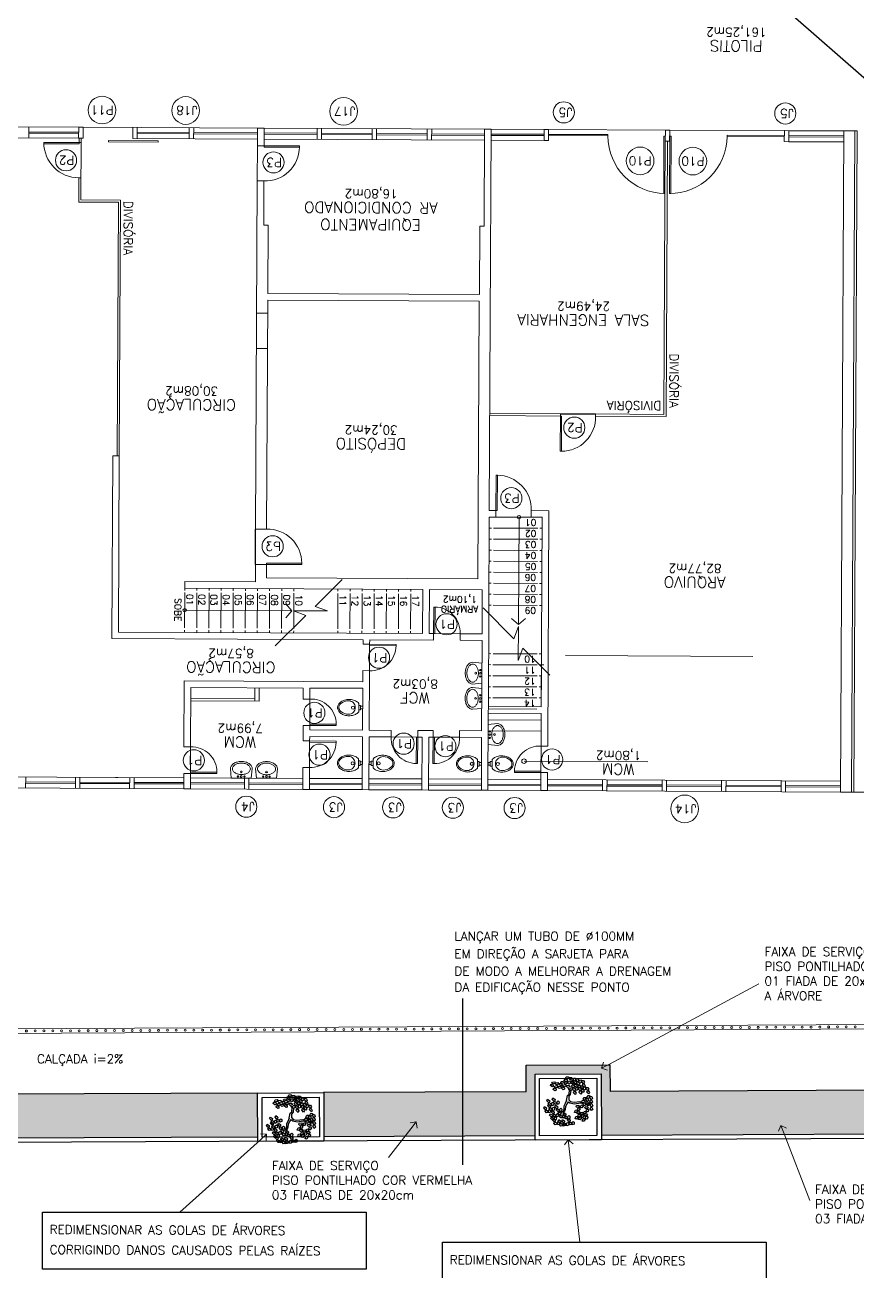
# Model space of a CAD drawing. Extents: x -1057 to 3416, y -340 to 4111.
# Drawn here: x -729.06 to -710.18, y 253.22 to 281.49 of the extents above; entities that cross this region are included whole.
import ezdxf
from ezdxf.enums import TextEntityAlignment as Align

# ---------------------------------------------------------------- set-up
doc = ezdxf.new("R2010")
doc.units = 0
doc.header["$LTSCALE"] = 50
for name, pattern in [('CONTINU', [0]), ('DASHDOT', [1, 0.5, -0.25, 0, -0.25]), ('DGN Style 1', [0.003115, 5.18318e-06, -0.00311]), ('HIDDEN', [9.525, 6.35, -3.175])]:
    doc.linetypes.add(name, pattern=pattern)
doc.layers.add('0.1', color=8, linetype='Continuous', lineweight=13)
doc.layers.add('Margem A3', color=8, linetype='DGN Style 1', lineweight=0)
for name, color, linetype in [('HAC', 1, 'Continuous'), ('medir projeto', 6, 'Continuous'), ('OK', 96, 'Continuous')]:
    doc.layers.add(name, color=color, linetype=linetype)
doc.styles.add('60x100', font='romans.shx', dxfattribs={"height": 0.2})
doc.styles.add('80X50', font='romans.shx')
doc.styles.get("Standard").update_dxf_attribs({"font": 'romans.shx'})
pattern_1 = [(90.064457, (-1173.70869, 88.651384), (-0.0549925784, -6.1866e-05), [0.03175, -0.0635]), (210.064457, (-1173.70869, 88.651384), (0.027549867, -0.047594037), [0.03175, -0.0635]), (150.064457, (-1173.708724, 88.683134), (-0.0274427115, -0.047655903), [0.03175, -0.0635])]

# ---------------------------------------------------------------- blocks, each defined once
blk = doc.blocks.new('P80')
for points in [[(0, 0.86), (0, 0.83), (0.15, 0.83), (0.15, 0.86)], [(0, 0), (0, 0.03), (0.15, 0.03), (0.15, 0)]]:
    blk.add_lwpolyline(points)
blk.add_lwpolyline([(-0.8, 0.06), (0, 0.06), (0, 0.03), (-0.8, 0.03)], close=True)
at = {"color": 8}
blk.add_arc((-0.025, 0.056), 0.775, 88.1408, 179.6698, dxfattribs=at)
blk = doc.blocks.new('P60')
at = {"color": 252}
blk.add_lwpolyline([(-0.6, 0.06), (0, 0.06), (0, 0.03), (-0.6, 0.03)], close=True, dxfattribs=at)
at = {"color": 8}
blk.add_arc((-0.029, 0.06), 0.571, 87.1025, 180, dxfattribs=at)
blk = doc.blocks.new('Cuba-emp')
blk.add_lwpolyline([(0.21, 0.248), (0, 0.227), (0, -0.227), (0.21, -0.248, 0.137816), (0.271, -0.231, 0.107041), (0.329, -0.176, 0.080751), (0.364, -0.099, 0.068643), (0.378, -0.001, 0.068643), (0.364, 0.098, 0.080751), (0.329, 0.174, 0.107041), (0.271, 0.23, 0.115752), (0.21, 0.248)], format="xyb")
blk.add_lwpolyline([(0.21, 0.205, -0.131827), (0.25, 0.194, -0.106633), (0.297, 0.151, -0.083482), (0.328, 0.087, -0.072232), (0.341, 0, -0.072232), (0.328, -0.087, -0.083482), (0.297, -0.151, -0.106633), (0.25, -0.194, -0.131827), (0.21, -0.205, -0.131827), (0.17, -0.194, -0.106633), (0.123, -0.151, -0.083482), (0.092, -0.087, -0.072232), (0.079, 0, -0.072232), (0.092, 0.087, -0.083482), (0.123, 0.151, -0.106633), (0.17, 0.194, -0.131827)], format="xyb", close=True)
for centre, radius in [((0.037, -0.002), 0.0193), ((0.037, -0.002), 0.0193), ((0.036, 0.071), 0.0155), ((0.14, -0.001), 0.0198), ((0.036, -0.076), 0.0155)]:
    blk.add_circle(centre, radius)
blk = doc.blocks.new('Vaso')
for points in [[(0.03, -0.05), (0.03, 0), (-0.03, 0), (-0.03, -0.05)], [(0.05, -0.09), (0.05, -0.05), (-0.05, -0.05), (-0.05, -0.09)]]:
    blk.add_lwpolyline(points)
for points in [[(0.183, -0.31, -0.071776), (0.168, -0.413, -0.083144), (0.129, -0.494, -0.106699), (0.065, -0.552, -0.132564), (-0.002, -0.57, -0.132564), (-0.069, -0.552, -0.106699), (-0.133, -0.494, -0.083144), (-0.172, -0.413, -0.071776), (-0.187, -0.31, -0.071776), (-0.172, -0.207, -0.083144), (-0.133, -0.126, -0.060171), (-0.1, -0.09), (0.096, -0.09, -0.060171), (0.129, -0.126, -0.083144), (0.168, -0.207, -0.071776)], [(-0.088, -0.497, 0.2474), (0, -0.541, 0.2474), (0.088, -0.497, 0.197858), (0.152, -0.318, 0.418329), (0, -0.168, 0.418329), (-0.152, -0.318, 0.197858)]]:
    blk.add_lwpolyline(points, format="xyb", close=True)
blk.add_circle((-0.002, -0.22), 0.0352)
blk = doc.blocks.new('ÁREA')
for p in [(0.00005, 0.00376), (0, 0)]:
    blk.add_attdef('COMPARTIMENTO', text='', height=0.0025).set_placement(p, align=Align.CENTER)
at = {"color": 1}
for p in [(-0.00005, -0.00376), (-0.0001, -0.00752)]:
    blk.add_attdef('ÁREA', text='', height=0.002, dxfattribs=at).set_placement(p, align=Align.CENTER)
blk = doc.blocks.new('P80 - parede 25cm')
for points in [[(-0.03, -0.125), (0, -0.125), (0, 0.125), (-0.03, 0.125)], [(0.83, -0.125), (0.8, -0.125), (0.8, 0.125), (0.83, 0.125)]]:
    blk.add_lwpolyline(points)
blk.add_lwpolyline([(0.77, -0.925), (0.77, -0.125), (0.8, -0.125), (0.8, -0.925)], close=True)
at = {"color": 8}
blk.add_arc((0.774, -0.15), 0.775, 178.1408, 269.6698, dxfattribs=at)
blk = doc.blocks.new('L', base_point=(1.368, 0.591))
at = {"color": 3, "lineweight": -2}
for p, q in [((1.281, 0.65), (1.312, 0.675)), ((1.294, 0.6), (1.281, 0.65)), ((1.322, 0.591), (1.294, 0.6)), ((1.312, 0.675), (1.342, 0.621)), ((1.342, 0.621), (1.322, 0.591)), ((1.275, 0.567), (1.306, 0.592)), ((1.288, 0.517), (1.275, 0.567)), ((1.317, 0.508), (1.288, 0.517)), ((1.306, 0.592), (1.336, 0.538)), ((1.336, 0.538), (1.317, 0.508)), ((1.337, 0.489), (1.356, 0.548)), ((1.376, 0.484), (1.337, 0.489)), ((1.356, 0.548), (1.391, 0.554)), ((1.404, 0.527), (1.376, 0.484)), ((1.391, 0.554), (1.404, 0.527))]:
    blk.add_line(p, q, dxfattribs=at)
blk = doc.blocks.new('Árvore-13')
at = {"color": 3}
for p, q in [((-0.795, 0.302), (-0.961, 0.415)), ((-0.795, 0.406), (-0.953, 0.499)), ((-0.357, 0.349), (-0.795, 0.406)), ((-0.366, 0.227), (-0.795, 0.302)), ((-0.129, 0.105), (-0.366, 0.227)), ((-0.068, 0.19), (-0.357, 0.349)), ((-0.068, -0.036), (-0.129, 0.105)), ((0.029, 0.068), (-0.068, 0.19)), ((0.029, 0.068), (0.318, 0.331)), ((0.116, -0.055), (0.283, 0.133)), ((0.283, 0.133), (0.423, 0.284)), ((0.318, 0.331), (0.405, 0.537)), ((0.405, 0.537), (0.484, 0.659)), ((0.423, 0.284), (0.502, 0.509)), ((0.484, 0.659), (0.572, 0.715)), ((0.502, 0.509), (0.633, 0.668)), ((0.572, 0.715), (0.607, 0.819)), ((0.633, 0.668), (0.782, 0.715)), ((-0.296, -0.392), (-0.418, -0.693)), ((-0.199, -0.449), (-0.313, -0.74)), ((-0.313, -0.74), (-0.243, -0.89)), ((-0.147, -0.299), (-0.296, -0.392)), ((-0.05, -0.383), (-0.199, -0.449)), ((-0.068, -0.036), (-0.147, -0.299)), ((0.116, -0.055), (-0.05, -0.383))]:
    blk.add_line(p, q, dxfattribs=at)
at = {"color": 3, "xscale": 3.048, "yscale": 3.048, "zscale": 3.048}
for p, rotation in [((0.169, 1.448), 190.1248425347958), ((-1.303, 0.884), 347.8021081598379), ((-0.926, 0.959), 295.0165150851705), ((-0.716, 1.448), 295.0165150851705), ((-0.488, 1.26), 295.0165150851705), ((-0.348, 0.687), 295.0165150851705), ((-0.252, 1.138), 295.0165150851705), ((0.353, 0.95), 190.1248425347958), ((0.581, 1.401), 190.1248425347958), ((0.677, 0.781), 190.1248425347958), ((0.852, 1.344), 190.1248425347958), ((1.124, 0.565), 190.1248425347958), ((1.211, 1.147), 190.1248425347958), ((1.317, 0.753), 190.1248425347958), ((-1.443, 0.368), 347.8021081598379), ((-1.128, 0.415), 347.8021081598379), ((-0.848, 0.462), 295.0165150851705), ((0.765, 0.274), 190.1248425347958), ((0.8, -0.299), 190.1248425347958), ((1.203, -0.317), 190.1248425347958), ((1.246, 0.039), 190.1248425347958), ((1.579, 0.114), 190.1248425347958), ((-0.103, -0.899), 66.16076666471405), ((0.502, -1.003), 66.16076666471405), ((-0.453, -1.397), 66.16076666471405), ((-0.015, -1.19), 66.16076666471405), ((0.616, -1.322), 66.16076666471405)]:
    blk.add_blockref('L', p, dxfattribs=dict(at, rotation=rotation))
for p in [(-1.391, -0.308), (-1.233, -0.881), (-1.049, -0.533), (-0.874, -1.134), (-0.848, -0.449), (-0.672, -1.021), (-0.453, -1.04), (-0.445, -0.543)]:
    blk.add_blockref('L', p, dxfattribs=at)
blk = doc.blocks.new('_Open90')
at = {"color": 0, "linetype": 'ByBlock', "lineweight": -2}
for p, q in [((0, 0), (-1, 0)), ((-0.5, 0.5), (0, 0)), ((0, 0), (-0.5, -0.5))]:
    blk.add_line(p, q, dxfattribs=at)

msp = doc.modelspace()

# ---------------------------------------------------------------- hatches: boundary and pattern name
at = {"layer": 'HAC'}
h = msp.add_hatch(dxfattribs=at)
h.set_pattern_fill('HEX', color=256, scale=0.01, angle=90.0645, style=0)
h.set_pattern_definition(pattern_1)
h.paths.add_polyline_path([(-719.135, 257.283), (-722.282, 257.268), (-722.279, 256.268), (-719.134, 256.283)])
h.paths.add_polyline_path([(-717.488, 257.691), (-715.988, 257.698), (-715.983, 256.297), (-706.436, 256.342), (-706.439, 257.342), (-715.787, 257.298), (-715.789, 257.899), (-717.689, 257.89), (-717.687, 257.289), (-719.135, 257.283), (-719.134, 256.283), (-717.483, 256.291)])
h = msp.add_hatch(dxfattribs=at)
h.set_pattern_fill('HEX', color=256, scale=0.01, angle=90.0645, style=0)
h.set_pattern_definition(pattern_1)
h.paths.add_polyline_path([(-730.75, 257.228), (-730.746, 256.228), (-723.779, 256.26), (-723.782, 257.26)])

# ---------------------------------------------------------------- linework, layer by layer
at = {"layer": '0.1', "color": 8}
for p, q in [((-740.032, 279.235), (-727.841, 279.175)), ((-723.782, 279.155), (-727.741, 279.174)), ((-723.632, 279.154), (-718.632, 279.129)), ((-718.482, 279.128), (-717.282, 279.123)), ((-714.532, 279.109), (-717.182, 279.122)), ((-711.832, 279.096), (-714.432, 279.109)), ((-711.732, 279.095), (-710.482, 279.089)), ((-727.842, 278.925), (-740.033, 278.985)), ((-728.97, 279.07), (-727.841, 279.065)), ((-727.841, 279.035), (-728.97, 279.04)), ((-727.782, 278.924), (-727.789, 277.524)), ((-726.512, 279.058), (-725.333, 279.052)), ((-725.333, 279.022), (-726.512, 279.028)), ((-725.233, 279.052), (-723.783, 279.045)), ((-723.783, 279.015), (-725.233, 279.022)), ((-718.634, 278.879), (-723.634, 278.904)), ((-723.633, 279.044), (-722.433, 279.038)), ((-722.433, 279.008), (-723.633, 279.014)), ((-722.333, 279.037), (-721.183, 279.032)), ((-721.183, 279.002), (-722.333, 279.007)), ((-721.083, 279.031), (-719.933, 279.026)), ((-719.933, 278.996), (-721.083, 279.001)), ((-719.833, 279.025), (-718.633, 279.019)), ((-718.633, 278.989), (-719.833, 278.995)), ((-717.284, 278.873), (-718.484, 278.878)), ((-718.483, 279.018), (-717.283, 279.013)), ((-717.283, 278.983), (-718.483, 278.988)), ((-717.183, 279.012), (-715.833, 279.005)), ((-715.833, 278.975), (-717.183, 278.982)), ((-715.833, 278.975), (-715.833, 279.005)), ((-714.533, 278.969), (-714.564, 272.659)), ((-714.484, 278.859), (-714.514, 272.609)), ((-713.133, 278.992), (-711.833, 278.986)), ((-713.133, 278.962), (-713.133, 278.992)), ((-711.833, 278.956), (-713.133, 278.962)), ((-710.484, 278.839), (-711.734, 278.845)), ((-711.733, 278.985), (-710.483, 278.979)), ((-710.483, 278.949), (-711.733, 278.955)), ((-723.784, 278.755), (-723.788, 277.955)), ((-727.836, 278.025), (-727.839, 277.475)), ((-727.786, 278.024), (-727.836, 278.025)), ((-726.941, 277.47), (-727.839, 277.475)), ((-726.89, 277.52), (-727.789, 277.524)), ((-726.969, 271.72), (-726.941, 277.47)), ((-726.919, 271.72), (-726.89, 277.52)), ((-723.553, 274.953), (-723.803, 274.955)), ((-723.807, 274.155), (-723.557, 274.153)), ((-718.514, 272.679), (-716.914, 272.671)), ((-718.514, 272.629), (-716.884, 272.621)), ((-716.114, 272.667), (-714.564, 272.659)), ((-716.114, 272.617), (-716.114, 272.667)), ((-716.114, 272.617), (-714.514, 272.609)), ((-718.371, 270.328), (-717.576, 270.324)), ((-717.851, 270.325), (-717.863, 267.893)), ((-718.527, 270.079), (-718.477, 270.078)), ((-718.427, 270.078), (-717.427, 270.073)), ((-717.377, 270.073), (-717.327, 270.073)), ((-718.528, 269.829), (-718.478, 269.828)), ((-718.428, 269.828), (-717.428, 269.823)), ((-717.378, 269.823), (-717.328, 269.823)), ((-718.529, 269.579), (-718.479, 269.578)), ((-718.429, 269.578), (-717.429, 269.573)), ((-717.379, 269.573), (-717.329, 269.573)), ((-718.531, 269.329), (-718.481, 269.328)), ((-718.431, 269.328), (-717.431, 269.323)), ((-717.381, 269.323), (-717.331, 269.323)), ((-718.532, 269.079), (-718.482, 269.078)), ((-718.432, 269.078), (-717.432, 269.073)), ((-717.382, 269.073), (-717.332, 269.073)), ((-725.434, 268.613), (-725.438, 267.813)), ((-725.434, 268.713), (-725.434, 268.663)), ((-725.159, 268.711), (-725.159, 268.661)), ((-724.884, 268.71), (-724.884, 268.66)), ((-724.609, 268.709), (-724.609, 268.659)), ((-724.334, 268.707), (-724.334, 268.657)), ((-724.059, 268.706), (-724.059, 268.656)), ((-723.784, 268.704), (-723.784, 268.654)), ((-723.509, 268.703), (-723.509, 268.653)), ((-723.234, 268.702), (-723.234, 268.652)), ((-722.959, 268.7), (-722.959, 268.65)), ((-721.959, 268.695), (-721.959, 268.645)), ((-721.684, 268.694), (-721.684, 268.644)), ((-721.409, 268.693), (-721.409, 268.643)), ((-721.134, 268.691), (-721.134, 268.641)), ((-720.859, 268.69), (-720.859, 268.64)), ((-720.584, 268.689), (-720.584, 268.639)), ((-720.309, 268.687), (-720.309, 268.637)), ((-718.533, 268.829), (-718.483, 268.828)), ((-718.433, 268.828), (-717.433, 268.823)), ((-717.383, 268.823), (-717.333, 268.823)), ((-725.159, 268.611), (-725.163, 267.811)), ((-724.884, 268.61), (-724.888, 267.81)), ((-724.609, 268.609), (-724.613, 267.809)), ((-724.334, 268.607), (-724.338, 267.807)), ((-724.059, 268.606), (-724.063, 267.806)), ((-723.784, 268.604), (-723.788, 267.804)), ((-723.509, 268.603), (-723.513, 267.803)), ((-723.234, 268.602), (-723.238, 267.802)), ((-723.008, 268.201), (-723.142, 268.359)), ((-722.959, 268.6), (-722.963, 267.8)), ((-718.534, 268.579), (-718.484, 268.578)), ((-718.434, 268.578), (-717.434, 268.573)), ((-717.384, 268.573), (-717.334, 268.573)), ((-725.436, 268.213), (-723.008, 268.201)), ((-723.008, 268.201), (-723.144, 268.044)), ((-718.536, 268.329), (-718.486, 268.328)), ((-718.436, 268.328), (-717.436, 268.323)), ((-717.386, 268.323), (-717.336, 268.323)), ((-717.863, 267.893), (-718.019, 268.028)), ((-717.863, 267.893), (-717.705, 268.027)), ((-725.438, 267.763), (-725.439, 267.713)), ((-725.163, 267.761), (-725.164, 267.711)), ((-724.888, 267.76), (-724.889, 267.71)), ((-724.613, 267.759), (-724.614, 267.709)), ((-724.338, 267.757), (-724.339, 267.707)), ((-724.063, 267.756), (-724.064, 267.706)), ((-723.788, 267.754), (-723.789, 267.704)), ((-723.513, 267.753), (-723.514, 267.703)), ((-723.238, 267.752), (-723.239, 267.702)), ((-722.963, 267.75), (-722.964, 267.7)), ((-721.964, 267.745), (-721.964, 267.695)), ((-721.689, 267.744), (-721.689, 267.694)), ((-721.414, 267.743), (-721.414, 267.693)), ((-721.139, 267.741), (-721.139, 267.691)), ((-720.864, 267.74), (-720.864, 267.69)), ((-720.589, 267.739), (-720.589, 267.689)), ((-720.314, 267.737), (-720.314, 267.687)), ((-719.189, 267.682), (-719.789, 267.685)), ((-721.24, 267.442), (-721.243, 266.842)), ((-717.631, 267.224), (-717.441, 267.223)), ((-717.391, 267.223), (-717.341, 267.223)), ((-717.392, 266.973), (-717.292, 266.972)), ((-717.347, 266.023), (-717.343, 266.783)), ((-723.846, 266.155), (-723.845, 266.455)), ((-723.746, 266.154), (-723.745, 266.454)), ((-723.846, 266.205), (-725.296, 266.212)), ((-723.746, 266.154), (-725.296, 266.162)), ((-722.596, 266.199), (-722.599, 265.599)), ((-718.547, 266.029), (-718.548, 265.879)), ((-722.601, 265.249), (-722.604, 264.649)), ((-720.75, 265.339), (-720.15, 265.337)), ((-719.8, 265.335), (-719.2, 265.332)), ((-725.302, 265.112), (-725.304, 264.512)), ((-717.354, 264.532), (-717.351, 265.132)), ((-740.105, 264.485), (-727.005, 264.42)), ((-726.955, 264.42), (-725.455, 264.413)), ((-725.305, 264.412), (-722.755, 264.399)), ((-722.605, 264.399), (-721.405, 264.393)), ((-721.255, 264.392), (-720.055, 264.386)), ((-719.905, 264.385), (-718.705, 264.379)), ((-718.555, 264.379), (-717.355, 264.373)), ((-717.205, 264.372), (-710.555, 264.339)), ((-725.456, 264.163), (-740.106, 264.235)), ((-729.043, 264.32), (-727.914, 264.315)), ((-727.914, 264.285), (-729.043, 264.29)), ((-727.814, 264.314), (-726.685, 264.309)), ((-726.685, 264.279), (-727.814, 264.284)), ((-726.585, 264.308), (-725.456, 264.303)), ((-725.456, 264.273), (-726.585, 264.278)), ((-725.306, 264.302), (-724.081, 264.296)), ((-724.081, 264.266), (-725.306, 264.272)), ((-722.756, 264.149), (-725.306, 264.162)), ((-723.981, 264.295), (-722.756, 264.289)), ((-722.756, 264.259), (-723.981, 264.265)), ((-722.606, 264.289), (-721.406, 264.283)), ((-721.406, 264.253), (-722.606, 264.259)), ((-721.406, 264.143), (-722.606, 264.149)), ((-721.256, 264.282), (-720.056, 264.276)), ((-720.056, 264.246), (-721.256, 264.252)), ((-720.056, 264.136), (-721.256, 264.142)), ((-719.906, 264.275), (-718.706, 264.269)), ((-718.706, 264.239), (-719.906, 264.245)), ((-718.706, 264.129), (-719.906, 264.135)), ((-718.556, 264.269), (-717.356, 264.263)), ((-717.356, 264.233), (-718.556, 264.239)), ((-717.356, 264.123), (-718.556, 264.129)), ((-717.206, 264.262), (-715.956, 264.256)), ((-715.956, 264.226), (-717.206, 264.232)), ((-710.556, 264.089), (-717.206, 264.122)), ((-715.856, 264.255), (-714.606, 264.249)), ((-714.606, 264.219), (-715.856, 264.225)), ((-714.506, 264.249), (-713.256, 264.243)), ((-713.256, 264.213), (-714.506, 264.219)), ((-713.156, 264.242), (-711.906, 264.236)), ((-711.906, 264.206), (-713.156, 264.212)), ((-711.806, 264.235), (-710.556, 264.229)), ((-710.556, 264.199), (-711.806, 264.205)), ((-740.234, 258.561), (-694.005, 258.793)), ((-740.134, 258.661), (-694.048, 258.893))]:
    msp.add_line(p, q, dxfattribs=at)
at = {"layer": '0.1', "color": 7}
for p, q in [((-723.784, 278.755), (-723.782, 279.155)), ((-723.632, 279.154), (-723.782, 279.155)), ((-723.634, 278.754), (-723.632, 279.154)), ((-718.643, 276.929), (-718.632, 279.129)), ((-718.482, 279.128), (-718.632, 279.129)), ((-718.525, 270.479), (-718.482, 279.128)), ((-710.556, 264.089), (-710.482, 279.089)), ((-710.232, 279.088), (-710.482, 279.089)), ((-710.306, 264.088), (-710.232, 279.088)), ((-710.256, 264.088), (-710.182, 279.088)), ((-723.634, 278.754), (-723.784, 278.755)), ((-723.827, 270.055), (-723.788, 277.955)), ((-723.638, 277.954), (-723.788, 277.955)), ((-723.643, 276.954), (-723.638, 277.954)), ((-723.643, 276.954), (-723.543, 276.953)), ((-723.551, 275.403), (-723.543, 276.953)), ((-718.751, 275.38), (-718.743, 276.93)), ((-718.743, 276.93), (-718.643, 276.929)), ((-718.751, 275.38), (-723.551, 275.403)), ((-723.577, 270.053), (-723.552, 275.253)), ((-718.752, 275.23), (-723.552, 275.253)), ((-718.783, 268.93), (-718.752, 275.23)), ((-727.089, 267.571), (-727.069, 271.721)), ((-727.069, 271.721), (-726.919, 271.72)), ((-726.939, 267.72), (-726.919, 271.72)), ((-718.547, 266.029), (-718.526, 270.329)), ((-718.526, 270.329), (-718.376, 270.328)), ((-718.525, 270.479), (-718.375, 270.478)), ((-718.375, 270.478), (-718.376, 270.328)), ((-717.575, 270.474), (-717.576, 270.324)), ((-717.576, 270.324), (-717.326, 270.323)), ((-717.575, 270.474), (-717.175, 270.472)), ((-717.347, 266.023), (-717.326, 270.323)), ((-717.201, 265.131), (-717.175, 270.472)), ((-723.827, 270.055), (-723.577, 270.053)), ((-723.833, 268.855), (-723.831, 269.255)), ((-723.581, 269.253), (-723.831, 269.255)), ((-723.583, 268.953), (-723.581, 269.253)), ((-723.583, 268.953), (-718.783, 268.93)), ((-725.434, 268.713), (-725.433, 268.863)), ((-725.434, 268.713), (-720.034, 268.686)), ((-725.433, 268.863), (-723.833, 268.855)), ((-720.039, 267.686), (-720.034, 268.686)), ((-719.889, 267.685), (-719.884, 268.685)), ((-719.884, 268.685), (-718.684, 268.679)), ((-718.689, 267.679), (-718.684, 268.679)), ((-727.089, 267.571), (-721.389, 267.543)), ((-726.939, 267.72), (-720.039, 267.686)), ((-721.39, 267.443), (-721.389, 267.543)), ((-721.24, 267.442), (-721.239, 267.542)), ((-721.239, 267.542), (-719.79, 267.535)), ((-719.889, 267.685), (-719.789, 267.685)), ((-719.789, 267.685), (-719.79, 267.535)), ((-719.19, 267.532), (-719.189, 267.682)), ((-719.19, 267.532), (-718.69, 267.529)), ((-719.189, 267.682), (-718.689, 267.679)), ((-718.7, 265.479), (-718.69, 267.529)), ((-721.39, 267.443), (-721.24, 267.442)), ((-721.394, 266.593), (-721.393, 266.843)), ((-721.243, 266.842), (-721.393, 266.843)), ((-721.25, 265.492), (-721.243, 266.842)), ((-725.452, 265.113), (-725.444, 266.613)), ((-725.444, 266.613), (-721.394, 266.593)), ((-725.302, 265.112), (-725.295, 266.462)), ((-725.295, 266.462), (-722.745, 266.449)), ((-722.746, 266.199), (-722.745, 266.449)), ((-722.596, 266.199), (-722.595, 266.449)), ((-722.595, 266.449), (-721.395, 266.443)), ((-721.4, 265.493), (-721.395, 266.443)), ((-722.746, 266.199), (-722.596, 266.199)), ((-718.556, 264.129), (-718.548, 265.879)), ((-718.548, 265.879), (-717.348, 265.873)), ((-718.547, 266.029), (-717.347, 266.023)), ((-717.351, 265.132), (-717.348, 265.873)), ((-722.751, 265.249), (-722.749, 265.599)), ((-722.599, 265.599), (-722.749, 265.599)), ((-722.6, 265.499), (-722.599, 265.599)), ((-722.601, 265.249), (-722.751, 265.249)), ((-722.601, 265.249), (-722.6, 265.349)), ((-722.6, 265.499), (-721.4, 265.493)), ((-722.6, 265.349), (-721.4, 265.343)), ((-721.406, 264.143), (-721.4, 265.343)), ((-721.256, 264.142), (-721.25, 265.342)), ((-721.25, 265.492), (-720.75, 265.489)), ((-721.25, 265.342), (-720.75, 265.339)), ((-720.75, 265.489), (-720.75, 265.339)), ((-720.15, 265.337), (-720.15, 265.487)), ((-720.15, 265.487), (-719.8, 265.485)), ((-720.15, 265.337), (-720.05, 265.336)), ((-720.056, 264.136), (-720.05, 265.336)), ((-719.906, 264.135), (-719.9, 265.335)), ((-719.9, 265.335), (-719.8, 265.335)), ((-719.8, 265.335), (-719.8, 265.485)), ((-719.2, 265.482), (-719.2, 265.332)), ((-719.2, 265.482), (-718.7, 265.479)), ((-719.2, 265.332), (-718.7, 265.329)), ((-718.706, 264.129), (-718.7, 265.329)), ((-725.452, 265.113), (-725.302, 265.112)), ((-717.201, 265.131), (-717.351, 265.132)), ((-725.456, 264.163), (-725.454, 264.513)), ((-725.304, 264.512), (-725.454, 264.513)), ((-725.306, 264.162), (-725.304, 264.512)), ((-722.756, 264.149), (-722.754, 264.649)), ((-722.754, 264.649), (-722.604, 264.649)), ((-722.606, 264.149), (-722.604, 264.649)), ((-717.356, 264.123), (-717.354, 264.532)), ((-717.204, 264.531), (-717.354, 264.532)), ((-717.206, 264.122), (-717.204, 264.531)), ((-725.456, 264.163), (-725.306, 264.162)), ((-722.756, 264.149), (-722.606, 264.149)), ((-721.406, 264.143), (-721.256, 264.142)), ((-720.056, 264.136), (-719.906, 264.135)), ((-718.706, 264.129), (-718.556, 264.129)), ((-717.356, 264.123), (-717.206, 264.122)), ((-710.556, 264.089), (-710.306, 264.088)), ((-710.256, 264.088), (-710.006, 264.086))]:
    msp.add_line(p, q, dxfattribs=at)
at = {"layer": '0.1', "color": 8, "linetype": 'CONTINU'}
for p, q in [((-710.232, 279.088), (-710.182, 279.088)), ((-712.547, 267.163), (-716.799, 267.184)), ((-714.927, 264.775), (-717.738, 264.789)), ((-710.306, 264.088), (-710.256, 264.088))]:
    msp.add_line(p, q, dxfattribs=at)
at = {"layer": '0.1', "color": 8, "linetype": 'CONTINU', "lineweight": -2}
for p, q in [((-716.914, 272.671), (-716.114, 272.667)), ((-723.831, 269.255), (-723.827, 270.055))]:
    msp.add_line(p, q, dxfattribs=at)
at = {"layer": '0.1', "color": 8, "linetype": 'DASHDOT', "ltscale": 0.2}
for p, q in [((-721.959, 268.595), (-721.963, 267.795)), ((-721.684, 268.594), (-721.688, 267.794)), ((-721.409, 268.593), (-721.413, 267.793)), ((-721.134, 268.591), (-721.138, 267.791)), ((-720.859, 268.59), (-720.863, 267.79)), ((-720.584, 268.589), (-720.588, 267.789)), ((-720.309, 268.587), (-720.313, 267.787)), ((-718.541, 267.229), (-718.491, 267.228)), ((-718.441, 267.228), (-717.631, 267.224)), ((-718.542, 266.979), (-718.492, 266.978)), ((-718.442, 266.978), (-717.442, 266.973)), ((-718.543, 266.729), (-718.493, 266.728)), ((-718.443, 266.728), (-717.443, 266.723)), ((-717.393, 266.723), (-717.343, 266.723)), ((-718.545, 266.479), (-718.495, 266.478)), ((-718.445, 266.478), (-717.445, 266.473)), ((-717.395, 266.473), (-717.345, 266.473)), ((-718.546, 266.229), (-718.496, 266.228)), ((-718.446, 266.228), (-717.446, 266.223)), ((-717.396, 266.223), (-717.346, 266.223)), ((-718.547, 265.979), (-717.447, 265.973)), ((-718.548, 265.729), (-717.348, 265.723)), ((-718.55, 265.479), (-717.35, 265.473))]:
    msp.add_line(p, q, dxfattribs=at)
at = {"layer": '0.1', "color": 8, "linetype": 'HIDDEN', "ltscale": 0.02}
msp.add_line((-726.955, 264.42), (-727.005, 264.42), dxfattribs=at)
at = {"layer": '0.1', "color": 8}
for points in [[(-728.97, 279.18), (-728.971, 278.93)], [(-723.784, 278.905), (-726.613, 278.919), (-726.611, 279.169)], [(-726.511, 279.168), (-726.513, 278.918)], [(-725.333, 278.912), (-725.332, 279.162)], [(-725.232, 279.162), (-725.233, 278.912)], [(-722.434, 278.898), (-722.432, 279.148)], [(-722.332, 279.147), (-722.334, 278.897)], [(-721.184, 278.892), (-721.182, 279.142)], [(-721.082, 279.141), (-721.084, 278.891)], [(-719.934, 278.886), (-719.932, 279.136)], [(-719.832, 279.135), (-719.834, 278.885)], [(-727.782, 278.824), (-728.632, 278.829), (-728.632, 278.799), (-727.832, 278.795), (-727.832, 278.925)], [(-714.539, 277.669), (-714.569, 277.669), (-714.563, 278.969), (-714.533, 278.969)], [(-716.914, 272.671), (-716.918, 271.821), (-716.888, 271.821), (-716.884, 272.621)], [(-721.862, 268.911), (-722.478, 268.301), (-722.195, 268.197), (-722.967, 268.2), (-722.685, 268.096), (-723.385, 267.403)], [(-717.152, 266.741), (-717.762, 267.357), (-717.867, 267.075), (-717.863, 267.847), (-717.968, 267.565), (-718.661, 268.265)], [(-729.042, 264.43), (-729.044, 264.18)], [(-727.915, 264.175), (-727.913, 264.425)], [(-727.813, 264.424), (-727.815, 264.174)], [(-726.685, 264.169), (-726.684, 264.419)], [(-726.584, 264.418), (-726.585, 264.168)], [(-724.081, 264.156), (-724.08, 264.406)], [(-723.98, 264.405), (-723.981, 264.155)], [(-715.956, 264.116), (-715.955, 264.366)], [(-715.855, 264.365), (-715.856, 264.115)], [(-714.606, 264.109), (-714.605, 264.359)], [(-714.505, 264.359), (-714.506, 264.109)], [(-713.256, 264.103), (-713.255, 264.353)], [(-713.155, 264.352), (-713.156, 264.102)], [(-711.906, 264.096), (-711.905, 264.346)], [(-711.805, 264.345), (-711.806, 264.095)]]:
    msp.add_lwpolyline(points, dxfattribs=at)
at = {"layer": '0.1', "color": 7}
for points in [[(-727.742, 278.924), (-727.842, 278.925), (-727.841, 279.175), (-727.741, 279.174)], [(-717.184, 278.872), (-717.284, 278.873), (-717.282, 279.123), (-717.182, 279.122)], [(-714.434, 278.859), (-714.534, 278.859), (-714.532, 279.109), (-714.432, 279.109)], [(-711.734, 278.845), (-711.834, 278.846), (-711.832, 279.096), (-711.732, 279.095)]]:
    msp.add_lwpolyline(points, close=True, dxfattribs=at)
at = {"layer": '0.1', "color": 8}
for points in [[(-726.037, 278.836), (-726.037, 278.866), (-727.165, 278.872), (-727.165, 278.842)], [(-714.433, 278.969), (-714.403, 278.968), (-714.409, 277.668), (-714.439, 277.669)], [(-718.341, 271.278), (-718.345, 270.478), (-718.375, 270.478), (-718.371, 271.278)]]:
    msp.add_lwpolyline(points, close=True, dxfattribs=at)
at = {"layer": '0.1', "color": 7}
for points in [[(-715.802, 257.916), (-712.412, 259.74)], [(-723.726, 256.191), (-725.544, 254.559)], [(-720.305, 256.446), (-720.809, 255.794)], [(-711.837, 256.333), (-711.256, 254.824)], [(-716.71, 255.995), (-716.469, 253.872)]]:
    msp.add_lwpolyline(points, dxfattribs=at)
at = {"layer": '0.1', "color": 8}
for centre, radius in [((-727.31, 279.562), 0.314), ((-725.412, 279.553), 0.314), ((-721.831, 279.535), 0.314), ((-716.836, 279.51), 0.24), ((-711.811, 279.486), 0.24), ((-728.127, 278.424), 0.24), ((-723.421, 278.375), 0.24), ((-715.104, 278.41), 0.314), ((-713.908, 278.404), 0.314), ((-716.598, 272.357), 0.24), ((-718.026, 270.757), 0.24), ((-717.851, 270.325), 0.0387), ((-723.44, 269.665), 0.24), ((-725.436, 268.213), 0.0387), ((-719.495, 267.895), 0.24), ((-721.027, 267.137), 0.24), ((-722.493, 265.885), 0.24), ((-720.47, 265.187), 0.24), ((-719.521, 265.13), 0.24), ((-725.228, 264.808), 0.24), ((-722.378, 264.937), 0.24), ((-717.101, 264.826), 0.24), ((-724.039, 263.756), 0.24), ((-722.049, 263.746), 0.24), ((-720.708, 263.74), 0.24), ((-719.352, 263.733), 0.24), ((-717.952, 263.726), 0.24), ((-714.094, 263.707), 0.314), ((-723.828, 258.693), 0.0225), ((-723.628, 258.694), 0.0225), ((-723.428, 258.695), 0.0225), ((-723.228, 258.696), 0.0225), ((-723.028, 258.697), 0.0225), ((-722.828, 258.698), 0.0225), ((-722.628, 258.699), 0.0225), ((-722.428, 258.7), 0.0225), ((-722.228, 258.701), 0.0225), ((-722.028, 258.702), 0.0225), ((-721.828, 258.703), 0.0225), ((-721.628, 258.704), 0.0225), ((-721.428, 258.705), 0.0225), ((-721.228, 258.706), 0.0225), ((-721.028, 258.707), 0.0225), ((-720.828, 258.708), 0.0225), ((-720.628, 258.709), 0.0225), ((-720.428, 258.71), 0.0225), ((-720.228, 258.711), 0.0225), ((-720.028, 258.712), 0.0225), ((-719.828, 258.713), 0.0225), ((-719.628, 258.714), 0.0225), ((-719.428, 258.715), 0.0225), ((-719.228, 258.716), 0.0225), ((-719.028, 258.717), 0.0225), ((-718.828, 258.718), 0.0225), ((-718.628, 258.719), 0.0225), ((-718.428, 258.72), 0.0225), ((-718.228, 258.721), 0.0225), ((-718.028, 258.722), 0.0225), ((-717.828, 258.723), 0.0225), ((-717.628, 258.724), 0.0225), ((-717.428, 258.725), 0.0225), ((-717.228, 258.726), 0.0225), ((-717.028, 258.727), 0.0225), ((-716.828, 258.728), 0.0225), ((-716.628, 258.729), 0.0225), ((-716.428, 258.73), 0.0225), ((-716.228, 258.731), 0.0225), ((-716.028, 258.732), 0.0225), ((-715.828, 258.733), 0.0225), ((-715.628, 258.734), 0.0225), ((-715.428, 258.735), 0.0225), ((-715.228, 258.736), 0.0225), ((-715.028, 258.737), 0.0225), ((-714.828, 258.738), 0.0225), ((-714.628, 258.739), 0.0225), ((-714.428, 258.74), 0.0225), ((-714.228, 258.741), 0.0225), ((-714.028, 258.742), 0.0225), ((-713.828, 258.743), 0.0225), ((-713.627, 258.744), 0.0225), ((-713.427, 258.745), 0.0225), ((-713.227, 258.746), 0.0225), ((-713.027, 258.747), 0.0225), ((-712.827, 258.748), 0.0225), ((-712.627, 258.749), 0.0225), ((-712.427, 258.75), 0.0225), ((-712.227, 258.751), 0.0225), ((-712.027, 258.752), 0.0225), ((-711.827, 258.753), 0.0225), ((-711.627, 258.754), 0.0225), ((-711.427, 258.755), 0.0225), ((-711.227, 258.756), 0.0225), ((-711.027, 258.757), 0.0225), ((-710.827, 258.758), 0.0225), ((-710.627, 258.759), 0.0225), ((-710.427, 258.76), 0.0225), ((-710.227, 258.761), 0.0225), ((-729.028, 258.667), 0.0225), ((-728.828, 258.668), 0.0225), ((-728.628, 258.669), 0.0225), ((-728.428, 258.67), 0.0225), ((-728.228, 258.671), 0.0225), ((-728.028, 258.672), 0.0225), ((-727.828, 258.673), 0.0225), ((-727.628, 258.674), 0.0225), ((-727.428, 258.675), 0.0225), ((-727.228, 258.676), 0.0225), ((-727.028, 258.677), 0.0225), ((-726.828, 258.678), 0.0225), ((-726.628, 258.679), 0.0225), ((-726.428, 258.68), 0.0225), ((-726.228, 258.681), 0.0225), ((-726.028, 258.682), 0.0225), ((-725.828, 258.683), 0.0225), ((-725.628, 258.684), 0.0225), ((-725.428, 258.685), 0.0225), ((-725.228, 258.686), 0.0225), ((-725.028, 258.687), 0.0225), ((-724.828, 258.688), 0.0225), ((-724.628, 258.689), 0.0225), ((-724.428, 258.69), 0.0225), ((-724.228, 258.691), 0.0225), ((-724.028, 258.692), 0.0225)]:
    msp.add_circle(centre, radius, dxfattribs=at)
at = {"layer": '0.1', "color": 8, "linetype": 'CONTINU'}
msp.add_circle((-717.738, 264.789), 0.0498, dxfattribs=at)
at = {"layer": '0.1', "color": 8}
for centre, radius, start, end in [((-727.832, 278.825), 0.8, 179.7175, 269.7175), ((-714.533, 278.969), 1.3, 179.7175, 269.7175), ((-714.433, 278.969), 1.3, 269.7175, 359.7175), ((-716.889, 272.595), 0.775, 270.0477, 1.5767), ((-718.349, 270.503), 0.775, 357.8583, 89.3873)]:
    msp.add_arc(centre, radius, start, end, dxfattribs=at)
at = {"layer": 'Margem A3', "color": 7, "linetype": 'CONTINU', "lineweight": -2}
for p, q in [((-706.44, 257.342), (-715.787, 257.298)), ((-723.783, 257.26), (-730.751, 257.228)), ((-717.687, 257.289), (-722.284, 257.268)), ((-717.487, 257.29), (-717.487, 257.29)), ((-715.987, 257.297), (-715.988, 257.297)), ((-693.987, 256.3), (-737.946, 256.095)), ((-723.778, 256.26), (-730.746, 256.228)), ((-723.779, 256.26), (-730.746, 256.228)), ((-717.483, 256.291), (-722.279, 256.268)), ((-717.482, 256.29), (-722.279, 256.268)), ((-706.435, 256.342), (-715.983, 256.297)), ((-706.436, 256.342), (-715.983, 256.297))]:
    msp.add_line(p, q, dxfattribs=at)
for points in [[(-717.687, 257.289), (-717.689, 257.89), (-715.789, 257.899), (-715.787, 257.298)], [(-717.483, 256.191), (-717.488, 257.691), (-715.988, 257.698), (-715.983, 256.197), (-717.483, 256.191)], [(-717.383, 256.291), (-717.388, 257.591), (-716.088, 257.597), (-716.083, 256.297), (-717.383, 256.291)], [(-723.778, 256.16), (-723.782, 257.26), (-722.282, 257.268), (-722.279, 256.168), (-723.778, 256.16)], [(-723.679, 256.261), (-723.682, 257.161), (-722.382, 257.168), (-722.379, 256.268), (-723.679, 256.261)]]:
    msp.add_lwpolyline(points, dxfattribs=at)
at = {"layer": 'medir projeto', "color": 5, "linetype": 'CONTINU', "lineweight": -2}
msp.add_line((-643.155, 221.816), (-831.652, 386.646), dxfattribs=at)
at = {"layer": 'medir projeto', "color": 3, "linetype": 'CONTINU', "lineweight": -2}
msp.add_line((-719.137, 259.403), (-719.134, 255.627), dxfattribs=at)
at = {"layer": 'medir projeto', "color": 7, "linetype": 'CONTINU', "lineweight": -2}
for points in [[(-728.663, 254.559), (-721.321, 254.559), (-721.321, 253.266), (-728.663, 253.266)], [(-719.588, 253.872), (-712.246, 253.872), (-712.246, 252.579), (-719.588, 252.579)]]:
    msp.add_lwpolyline(points, close=True, dxfattribs=at)

# ---------------------------------------------------------------- block references
at = {"layer": '0.1', "color": 8}
ref = msp.add_blockref('ÁREA', (-712.926, 281.143), dxfattribs=dict(at, xscale=133.3333333333334, yscale=133.3333333333334, zscale=133.3333333333334, rotation=179.7174815060635))
ref.add_attrib('COMPARTIMENTO', 'PILOTIS', dxfattribs={"layer": '0', "color": 3, "height": 0.25, "rotation": 179.7175}).set_placement((-712.926, 281.143), align=Align.CENTER)
ref.add_attrib('ÁREA', '161,25m2', dxfattribs={"layer": '0', "color": 1, "height": 0.2, "rotation": 179.7175}).set_placement((-712.918, 281.431), align=Align.CENTER)
for name, p, rotation in [('P80', (-723.634, 278.784), 179.7174815060635), ('P60', (-719.819, 267.685), 269.7174815060636), ('P60', (-721.24, 267.472), 179.7174815060635), ('Cuba-emp', (-718.55, 265.394), 359.7174815060635), ('P60', (-722.601, 265.279), 179.7174815060635), ('P60', (-720.12, 265.336), 89.71748150606336), ('P60', (-717.354, 264.502), 359.7174815060635), ('Vaso', (-721.253, 264.742), 89.71748150606336), ('Vaso', (-718.553, 264.729), 89.71748150606336)]:
    msp.add_blockref(name, p, dxfattribs=dict(at, rotation=rotation))
ref = msp.add_blockref('ÁREA', (-721.211, 277.475), dxfattribs=dict(at, xscale=133.3333333333334, yscale=133.3333333333334, zscale=133.3333333333334, rotation=179.7174815060635))
ref.add_attrib('COMPARTIMENTO', 'AR CONDICIONADO', dxfattribs={"layer": '0', "color": 3, "height": 0.25, "rotation": 179.7175}).set_placement((-721.211, 277.475), align=Align.CENTER)
ref.add_attrib('ÁREA', '16,80m2', dxfattribs={"layer": '0', "color": 1, "height": 0.2, "rotation": 179.7175}).set_placement((-721.203, 277.763), align=Align.CENTER)
ref.add_attrib('COMPARTIMENTO', 'EQUIPAMENTO', dxfattribs={"layer": '0', "color": 3, "height": 0.25, "rotation": 179.7175}).set_placement((-721.22, 277.087), align=Align.CENTER)
ref = msp.add_blockref('ÁREA', (-716.393, 274.923), dxfattribs=dict(at, xscale=133.3333333333334, yscale=133.3333333333334, zscale=133.3333333333334, rotation=179.7174815060635))
ref.add_attrib('COMPARTIMENTO', 'SALA ENGENHARIA', dxfattribs={"layer": '0', "color": 3, "height": 0.25, "rotation": 179.7175}).set_placement((-716.393, 274.923), align=Align.CENTER)
ref.add_attrib('ÁREA', '24,49m2', dxfattribs={"layer": '0', "color": 1, "height": 0.2, "rotation": 179.7175}).set_placement((-716.385, 275.211), align=Align.CENTER)
ref = msp.add_blockref('ÁREA', (-725.285, 273.001), dxfattribs=dict(at, xscale=133.3333333333334, yscale=133.3333333333334, zscale=133.3333333333334, rotation=179.7174815060635))
ref.add_attrib('COMPARTIMENTO', 'CIRCULAÇÃO', dxfattribs={"layer": '0', "color": 3, "height": 0.25, "rotation": 179.7175}).set_placement((-725.285, 273.001), align=Align.CENTER)
ref.add_attrib('ÁREA', '30,08m2', dxfattribs={"layer": '0', "color": 1, "height": 0.2, "rotation": 179.7175}).set_placement((-725.277, 273.289), align=Align.CENTER)
ref = msp.add_blockref('ÁREA', (-721.212, 272.117), dxfattribs=dict(at, xscale=133.3333333333334, yscale=133.3333333333334, zscale=133.3333333333334, rotation=179.7174815060635))
ref.add_attrib('COMPARTIMENTO', 'DEPÓSITO', dxfattribs={"layer": '0', "color": 3, "height": 0.25, "rotation": 179.7175}).set_placement((-721.212, 272.117), align=Align.CENTER)
ref.add_attrib('ÁREA', '30,24m2', dxfattribs={"layer": '0', "color": 1, "height": 0.2, "rotation": 179.7175}).set_placement((-721.204, 272.405), align=Align.CENTER)
at = {"layer": '0.1', "color": 8, "xscale": -1}
for name, p, rotation in [('P80 - parede 25cm', (-723.702, 270.054), 89.7174815060634), ('Cuba-emp', (-718.693, 266.786), 359.7174815060636), ('Cuba-emp', (-718.696, 266.215), 359.7174815060636), ('P60', (-722.599, 265.569), 359.7174815060636), ('Vaso', (-721.397, 266.005), 269.7174815060636), ('P60', (-719.83, 265.335), 269.7174815060636), ('P60', (-725.305, 264.482), 359.7174815060636), ('Cuba-emp', (-724.151, 264.406), 269.7174815060636), ('Cuba-emp', (-723.58, 264.403), 269.7174815060636), ('Vaso', (-721.403, 264.743), 269.7174815060636), ('Vaso', (-718.703, 264.729), 269.7174815060636)]:
    msp.add_blockref(name, p, dxfattribs=dict(at, rotation=rotation))
at = {"layer": '0.1', "color": 8}
ref = msp.add_blockref('ÁREA', (-713.866, 268.975), dxfattribs=dict(at, xscale=133.3333333333334, yscale=133.3333333333334, zscale=133.3333333333334, rotation=179.7174815060635))
ref.add_attrib('COMPARTIMENTO', 'ARQUIVO', dxfattribs={"layer": '0', "color": 3, "height": 0.25, "rotation": 179.7175}).set_placement((-713.866, 268.975), align=Align.CENTER)
ref.add_attrib('ÁREA', '82,77m2', dxfattribs={"layer": '0', "color": 1, "height": 0.2, "rotation": 179.7175}).set_placement((-713.858, 269.263), align=Align.CENTER)
ref = msp.add_blockref('ÁREA', (-719.2, 268.248), dxfattribs=dict(at, xscale=133.3333333333334, yscale=133.3333333333334, zscale=133.3333333333334, rotation=179.7174815060635))
ref.add_attrib('COMPARTIMENTO', 'ARMÁRIO', dxfattribs={"layer": '0', "color": 1, "height": 0.15, "rotation": 179.7175}).set_placement((-719.2, 268.313), align=Align.CENTER)
ref.add_attrib('ÁREA', '1,10m2', dxfattribs={"layer": '0', "color": 1, "height": 0.15, "rotation": 179.7175}).set_placement((-719.192, 268.536), align=Align.CENTER)
ref = msp.add_blockref('ÁREA', (-724.389, 267.048), dxfattribs=dict(at, xscale=133.3333333333334, yscale=133.3333333333334, zscale=133.3333333333334, rotation=179.7174815060635))
ref.add_attrib('COMPARTIMENTO', 'CIRCULAÇÃO', dxfattribs={"layer": '0', "color": 3, "height": 0.25, "rotation": 179.7175}).set_placement((-724.389, 267.048), align=Align.CENTER)
ref.add_attrib('ÁREA', '8,57m2', dxfattribs={"layer": '0', "color": 1, "height": 0.2, "rotation": 179.7175}).set_placement((-724.381, 267.336), align=Align.CENTER)
ref = msp.add_blockref('ÁREA', (-720.213, 266.352), dxfattribs=dict(at, xscale=133.3333333333334, yscale=133.3333333333334, zscale=133.3333333333334, rotation=179.7174815060635))
ref.add_attrib('COMPARTIMENTO', 'WCF', dxfattribs={"layer": '0', "color": 3, "height": 0.25, "rotation": 179.7175}).set_placement((-720.213, 266.352), align=Align.CENTER)
ref.add_attrib('ÁREA', '8,03m2', dxfattribs={"layer": '0', "color": 1, "height": 0.2, "rotation": 179.7175}).set_placement((-720.205, 266.64), align=Align.CENTER)
at = {"layer": '0.1', "color": 8, "linetype": 'CONTINU'}
ref = msp.add_blockref('ÁREA', (-724.182, 265.347), dxfattribs=dict(at, xscale=133.3333333333334, yscale=133.3333333333334, zscale=133.3333333333334, rotation=179.7174815060635))
ref.add_attrib('COMPARTIMENTO', 'WCM', dxfattribs={"layer": '0', "color": 3, "height": 0.25, "rotation": 179.7175}).set_placement((-724.182, 265.347), align=Align.CENTER)
ref.add_attrib('ÁREA', '7,99m2', dxfattribs={"layer": '0', "color": 1, "height": 0.2, "rotation": 179.7175}).set_placement((-724.174, 265.635), align=Align.CENTER)
at = {"layer": '0.1', "color": 8}
ref = msp.add_blockref('ÁREA', (-715.6, 264.732), dxfattribs=dict(at, xscale=133.3333333333334, yscale=133.3333333333334, zscale=133.3333333333334, rotation=179.7174815060635))
ref.add_attrib('COMPARTIMENTO', 'WCM', dxfattribs={"layer": '0', "color": 3, "height": 0.25, "rotation": 179.7175}).set_placement((-715.6, 264.732), align=Align.CENTER)
ref.add_attrib('ÁREA', '1,80m2', dxfattribs={"layer": '0', "color": 1, "height": 0.2, "rotation": 179.7175}).set_placement((-715.592, 265.02), align=Align.CENTER)
at = {"layer": '0.1', "color": 7, "xscale": 0.2, "yscale": 0.2, "zscale": 0.2}
for p, rotation in [((-715.978, 257.821), 208.2794704126825), ((-720.183, 256.604), 52.29709085773717), ((-711.909, 256.52), 111.0519024001029), ((-723.578, 256.325), 41.91600101248559), ((-716.733, 256.194), 96.48461074435117)]:
    msp.add_blockref('_Open90', p, dxfattribs=dict(at, rotation=rotation))
at = {"layer": 'OK', "color": 3, "linetype": 'HIDDEN', "xscale": 0.3107660917594164, "yscale": 0.3107660917594164, "zscale": 0.3107660917594164, "rotation": 196.6362105508731}
for p in [(-716.733, 257.084), (-723.023, 256.681)]:
    msp.add_blockref('Árvore-13', p, dxfattribs=at)

# ---------------------------------------------------------------- texts
at = {"layer": '0.1', "color": 7}
for s, rotation, p in [('P11', 179.7175, (-727.044, 279.662)), ('J18', 179.7175, (-725.147, 279.653)), ('J17', 179.7175, (-721.566, 279.635)), ('J5', 179.7175, (-716.645, 279.611)), ('J5', 179.7175, (-711.62, 279.586)), ('P2', 179.7175, (-727.936, 278.525)), ('P10', 179.7175, (-714.839, 278.51)), ('P3', 179.7175, (-723.229, 278.475)), ('P10', 179.7175, (-713.643, 278.504)), ('DIVISÓRIA', 269.7175, (-726.815, 277.504)), ('DIVISÓRIA', 269.7175, (-714.432, 274.04)), ('DIVISÓRIA', 179.7175, (-714.625, 272.956)), ('P2', 179.7175, (-716.407, 272.457)), ('P3', 179.7175, (-717.835, 270.857)), ('P1', 179.7175, (-719.304, 267.996)), ('P1', 179.7175, (-720.836, 267.238)), ('P1', 179.7175, (-722.302, 265.985)), ('P1', 179.7175, (-720.278, 265.287)), ('P1', 179.7175, (-719.33, 265.231)), ('P1', 179.7175, (-722.187, 265.037)), ('P1', 179.7175, (-725.037, 264.908)), ('P1', 179.7175, (-716.91, 264.926)), ('J4', 179.7175, (-723.848, 263.857)), ('J3', 179.7175, (-721.857, 263.847)), ('J3', 179.7175, (-720.517, 263.84)), ('J3', 179.7175, (-719.161, 263.834)), ('J3', 179.7175, (-717.761, 263.827)), ('J14', 179.7175, (-713.828, 263.807))]:
    msp.add_text(s, height=0.2, rotation=rotation, dxfattribs=at).set_placement(p)
for s, height, rotation, style, p in [('02', 0.15, 179.7175, '80X50', (-717.458, 270.031)), ('01', 0.15, 179.7175, '80X50', (-717.456, 270.281)), ('03', 0.15, 179.7175, '80X50', (-717.459, 269.781)), ('04', 0.15, 179.7175, '80X50', (-717.46, 269.531)), ('05', 0.15, 179.7175, '80X50', (-717.461, 269.281)), ('06', 0.15, 179.7175, '80X50', (-717.463, 269.031)), ('07', 0.15, 179.7175, '80X50', (-717.464, 268.781)), ('SOBE', 0.15, 269.7175, '80X50', (-725.662, 268.488)), ('01', 0.15, 269.7175, '80X50', (-725.397, 268.582)), ('02', 0.15, 269.7175, '80X50', (-725.122, 268.58)), ('03', 0.15, 269.7175, '80X50', (-724.847, 268.579)), ('04', 0.15, 269.7175, '80X50', (-724.572, 268.577)), ('05', 0.15, 269.7175, '80X50', (-724.297, 268.576)), ('06', 0.15, 269.7175, '80X50', (-724.022, 268.575)), ('07', 0.15, 269.7175, '80X50', (-723.747, 268.573)), ('08', 0.15, 269.7175, '80X50', (-723.472, 268.572)), ('09', 0.15, 269.7175, '80X50', (-723.197, 268.571)), ('10', 0.15, 269.7175, '80X50', (-722.922, 268.569)), ('11', 0.15, 269.7175, '80X50', (-721.922, 268.564)), ('12', 0.15, 269.7175, '80X50', (-721.647, 268.563)), ('13', 0.15, 269.7175, '80X50', (-721.372, 268.562)), ('14', 0.15, 269.7175, '80X50', (-721.097, 268.56)), ('15', 0.15, 269.7175, '80X50', (-720.822, 268.559)), ('16', 0.15, 269.7175, '80X50', (-720.547, 268.558)), ('17', 0.15, 269.7175, '80X50', (-720.272, 268.556)), ('08', 0.15, 179.7175, '80X50', (-717.465, 268.531)), ('09', 0.15, 179.7175, '80X50', (-717.466, 268.281)), ('10', 0.15, 179.7175, '80X50', (-717.472, 267.181)), ('11', 0.15, 179.7175, '80X50', (-717.473, 266.931)), ('12', 0.15, 179.7175, '80X50', (-717.474, 266.681)), ('13', 0.15, 179.7175, '80X50', (-717.475, 266.431)), ('14', 0.15, 179.7175, '80X50', (-717.477, 266.181)), ('LANÇAR UM TUBO DE Ø100MM', 0.2, 360, '60x100', (-719.318, 260.718)), ('EM DIREÇÃO A SARJETA PARA', 0.2, 360, '60x100', (-719.318, 260.318)), ('DE MODO A MELHORAR A DRENAGEM', 0.2, 360, '60x100', (-719.318, 259.926)), ('DA EDIFICAÇÃO NESSE PONTO', 0.2, 360, '60x100', (-719.318, 259.561)), ('REDIMENSIONAR AS GOLAS DE ÁRVORES', 0.2, 359.7175, '80X50', (-728.501, 254.064)), ('CORRIGINDO DANOS CAUSADOS PELAS RAÍZES', 0.2, 359.7175, '80X50', (-728.501, 253.607)), ('REDIMENSIONAR AS GOLAS DE ÁRVORES', 0.2, 359.7175, '80X50', (-719.425, 253.377))]:
    msp.add_text(s, height=height, rotation=rotation, dxfattribs=dict(at, style=style)).set_placement(p)
at = {"layer": '0.1', "color": 7, "text_generation_flag": 2}
msp.add_text('P3', height=0.2, rotation=359.7175, dxfattribs=at).set_placement((-723.25, 269.562))
at = {"layer": '0.1', "color": 7, "style": '80X50'}
msp.add_text('CALÇADA i=2%%%', height=0.2, dxfattribs=at).set_placement((-728.786, 257.934))
at = {"layer": '0.1', "color": 7, "char_height": 0.2, "attachment_point": 1, "style": '60x100'}
for s, insert in [('FAIXA DE SERVIÇO\\PPISO PONTILHADO COR VERMELHA \\P01 FIADA DE 20x20cm CONTORNANDO\\PA ÁRVORE', (-712.282, 260.567)), ('FAIXA DE SERVIÇO\\PPISO PONTILHADO COR VERMELHA \\P03 FIADAS DE 20x20cm', (-723.459, 255.714)), ('FAIXA DE SERVIÇO\\PPISO PONTILHADO COR VERMELHA \\P03 FIADAS DE 20x20cm', (-711.134, 255.174))]:
    msp.add_mtext(s, dxfattribs=dict(at, insert=insert))

doc.saveas('drawing.dxf')
